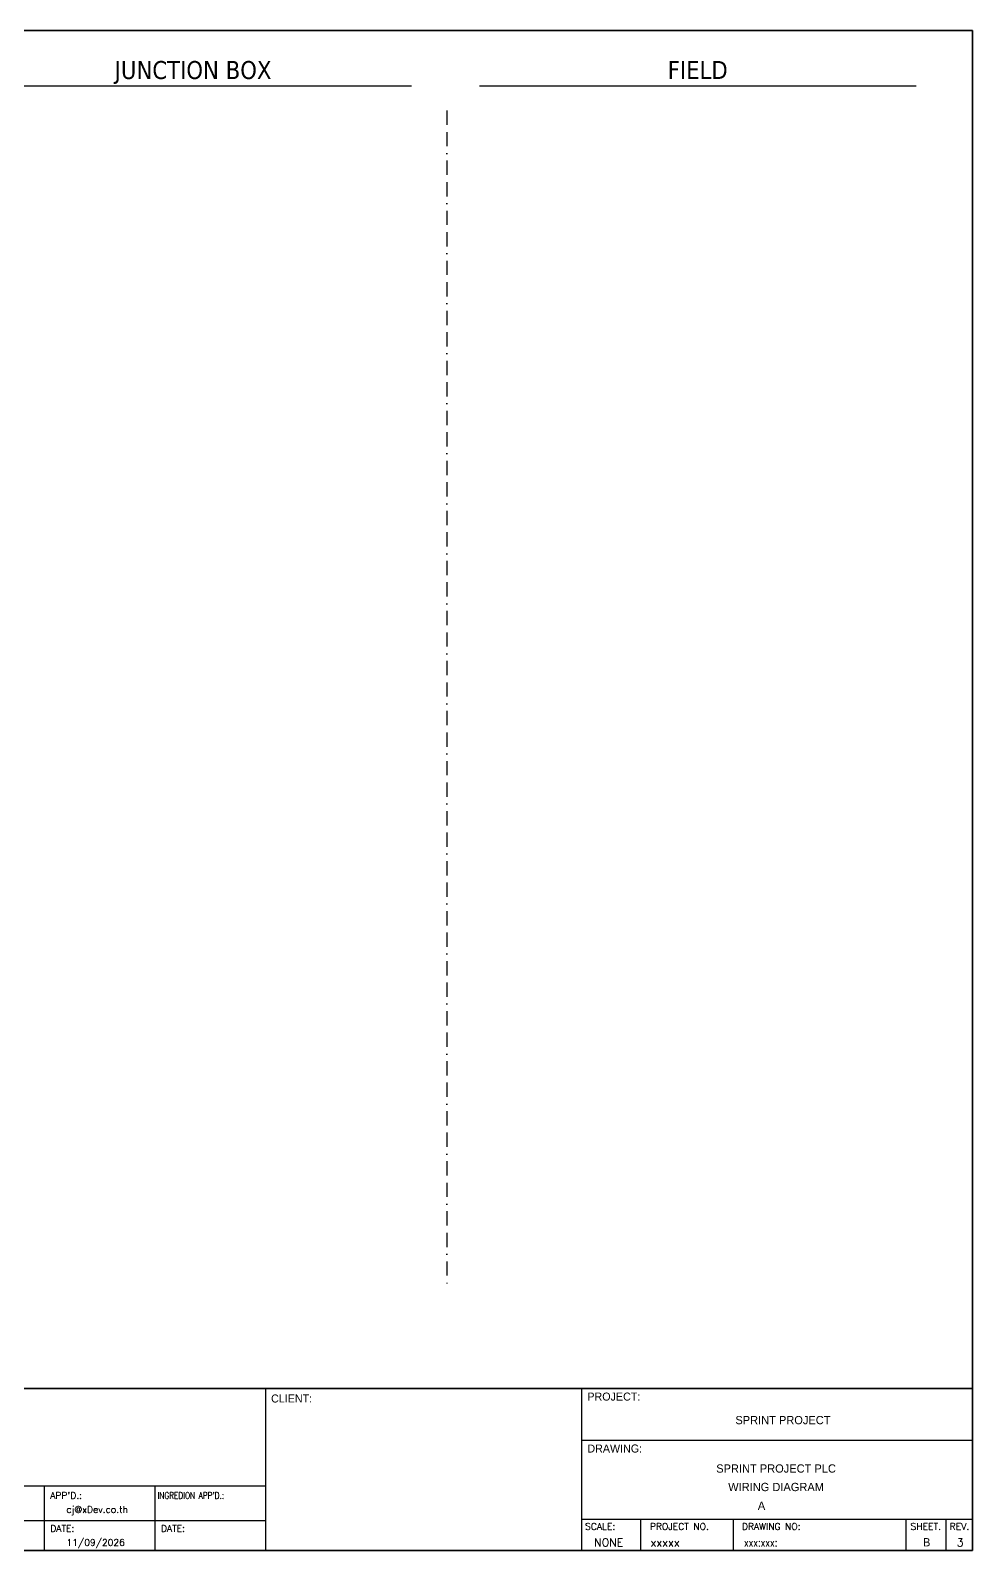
# Model space of a CAD drawing. Header units: millimetres. Extents: x 0 to 62600, y 0 to 14837.
# Drawn here: x 18990 to 20667, y 12017 to 14721 of the extents above; entities that cross this region are included whole.
import ezdxf
from ezdxf.enums import TextEntityAlignment as Align

# ---------------------------------------------------------------- set-up
doc = ezdxf.new("R2010")
doc.units = ezdxf.units.MM
doc.linetypes.add('BORDERX2', pattern=[88.9, 25.4, -12.7, 25.4, -12.7, 0, -12.7])
for name, color, linetype in [('GT_1', 9, 'Continuous'), ('HELPPOINT', 7, 'Continuous'), ('MEMBER', 7, 'Continuous'), ('x01001-FrameArea', 2, 'BORDERX2')]:
    doc.layers.add(name, color=color, linetype=linetype)
doc.styles.add('HTX11', font='O8111901')
doc.styles.add('ROMANS', font='romans.shx', dxfattribs={"width": 0.85, "height": 25})
doc.styles.add('Tahoma', font='')
doc.styles.get('Tahoma').set_extended_font_data('Tahoma')

msp = doc.modelspace()

# ---------------------------------------------------------------- linework, layer by layer
for p, q in [((18891.4, 14622.6), (19668.1, 14622.6)), ((19789.1, 14622.6), (20565.9, 14622.6))]:
    msp.add_line(p, q)
at = {"color": 4}
for p, q in [((20075.5, 12073), (20075.5, 12016.9)), ((20240.8, 12073), (20240.8, 12016.9))]:
    msp.add_line(p, q, dxfattribs=at)
at = {"color": 4, "ltscale": 0.5}
for p, q in [((20547.9, 12073), (20547.9, 12016.9)), ((20547.9, 12073), (20547.9, 12016.9)), ((20619.1, 12073), (20619.1, 12016.9)), ((20619.1, 12073), (20619.1, 12016.9))]:
    msp.add_line(p, q, dxfattribs=at)
at = {"layer": 'GT_1', "color": 4}
for p, q in [((19409, 12016.9), (19409, 12305)), ((19971.3, 12016.9), (19971.3, 12305)), ((19971.3, 12016.9), (19971.3, 12305)), ((19971.3, 12016.9), (19971.3, 12305)), ((19409, 12131.2), (18622, 12131.2)), ((19015.5, 12016.9), (19015.5, 12131.2)), ((19212.3, 12016.9), (19212.3, 12131.2)), ((19409, 12069.7), (18622, 12069.7)), ((19971.3, 12073), (20666.5, 12073))]:
    msp.add_line(p, q, dxfattribs=at)
at = {"layer": 'HELPPOINT', "color": 4, "lineweight": 35}
for p, q in [((16773.2, 14721.1), (20666.5, 14721.1)), ((16773.2, 14721.1), (20666.5, 14721.1)), ((20666.5, 14721.1), (20666.5, 12016.9)), ((20666.5, 14721.1), (20666.5, 12016.9)), ((20666.5, 12016.9), (16773.2, 12016.9)), ((20666.5, 12016.9), (16773.2, 12016.9))]:
    msp.add_line(p, q, dxfattribs=at)
at = {"layer": 'HELPPOINT', "color": 4}
for p, q in [((19971.3, 12213.4), (20666.5, 12213.4)), ((19971.3, 12213.4), (20666.5, 12213.4)), ((19971.3, 12073), (20666.5, 12073))]:
    msp.add_line(p, q, dxfattribs=at)
at = {"layer": 'MEMBER', "color": 4, "lineweight": 35}
msp.add_line((16773.2, 12305), (20666.5, 12305), dxfattribs=at)
msp.add_line((16773.2, 12305), (20666.5, 12305), dxfattribs=at)
at = {"layer": 'MEMBER', "color": 4}
for p, q in [((19971.3, 12213.4), (20666.5, 12213.4)), ((19971.3, 12213.4), (20666.5, 12213.4)), ((19971.3, 12073), (20666.5, 12073)), ((19971.3, 12073), (20666.5, 12073))]:
    msp.add_line(p, q, dxfattribs=at)
at = {"layer": 'x01001-FrameArea'}
msp.add_line((19731.2, 14578.4), (19731.2, 12491.9), dxfattribs=at)

# ---------------------------------------------------------------- texts
at = {"color": 2, "style": 'Tahoma'}
for s, p in [('JUNCTION BOX', (19279.7, 14650.6)), ('FIELD', (20177.5, 14650.6))]:
    msp.add_text(s, height=32, dxfattribs=at).set_placement(p, align=Align.MIDDLE_CENTER)
at = {"color": 4, "ltscale": 100, "style": 'HTX11'}
for s, p in [('SPRINT PROJECT', (20329.1, 12249)), ('SPRINT PROJECT PLC', (20316.9, 12162.9)), ('WIRING DIAGRAM', (20316.9, 12130))]:
    msp.add_text(s, height=14.693, dxfattribs=at).set_placement(p, align=Align.MIDDLE_CENTER)
at = {"style": 'HTX11'}
for tag, text, height, p in [('A', 'A', 14.8, (20291, 12096.7)), ('B', 'CHASSIS C1 SLOT 4', 14.821, (20584.8, 12031.7))]:
    msp.add_attdef(tag, text=text, height=height, dxfattribs=at).set_placement(p, align=Align.MIDDLE_CENTER)
at = {"layer": 'GT_1', "color": 4, "style": 'HTX11'}
for s, p in [('CLIENT:', (19418.5, 12280.3)), ('PROJECT:', (19981.2, 12283.7)), ('DRAWING:', (19981.2, 12191.3))]:
    msp.add_text(s, height=14.25, dxfattribs=at).set_placement(p)
at = {"layer": 'MEMBER', "color": 4, "ltscale": 0.8, "style": 'ROMANS'}
for s, height, p in [("APP'D.:", 11.88, (19025.7, 12109)), ('cj@xDev.co.th', 11.875, (19054.5, 12084.1)), ('DATE:', 11.88, (19025.7, 12050.4)), ('DATE:', 11.88, (19222.5, 12050.4)), ('SCALE:', 11.88, (19977.2, 12053.9)), ('PROJECT NO.', 11.875, (20092.4, 12053.9)), ('DRAWING NO:', 11.875, (20256.1, 12053.9)), ('SHEET.', 12, (20555.9, 12053.9)), ('REV.', 12, (20625.8, 12053.9)), ('11/09/2026', 11.88, (19054.5, 12025.4)), ('NONE', 14.23, (19993.2, 12024.2)), ('xxxxx', 14.23, (20093.6, 12024.2))]:
    msp.add_text(s, height=height, dxfattribs=at).set_placement(p)
at = {"layer": 'MEMBER', "color": 4, "ltscale": 0.8, "style": 'ROMANS', "width": 0.8}
for s, height, p in [("INGREDION APP'D.:", 11.875, (19216.5, 12109)), ('xxx:xxx:', 14.23, (20259.8, 12024.2))]:
    msp.add_text(s, height=height, dxfattribs=at).set_placement(p)
at = {"layer": 'MEMBER', "color": 4, "ltscale": 0.8, "style": 'ROMANS'}
msp.add_text('3', height=14.2, dxfattribs=at).set_placement((20644.4, 12024.2), align=Align.CENTER)

doc.saveas('drawing.dxf')
